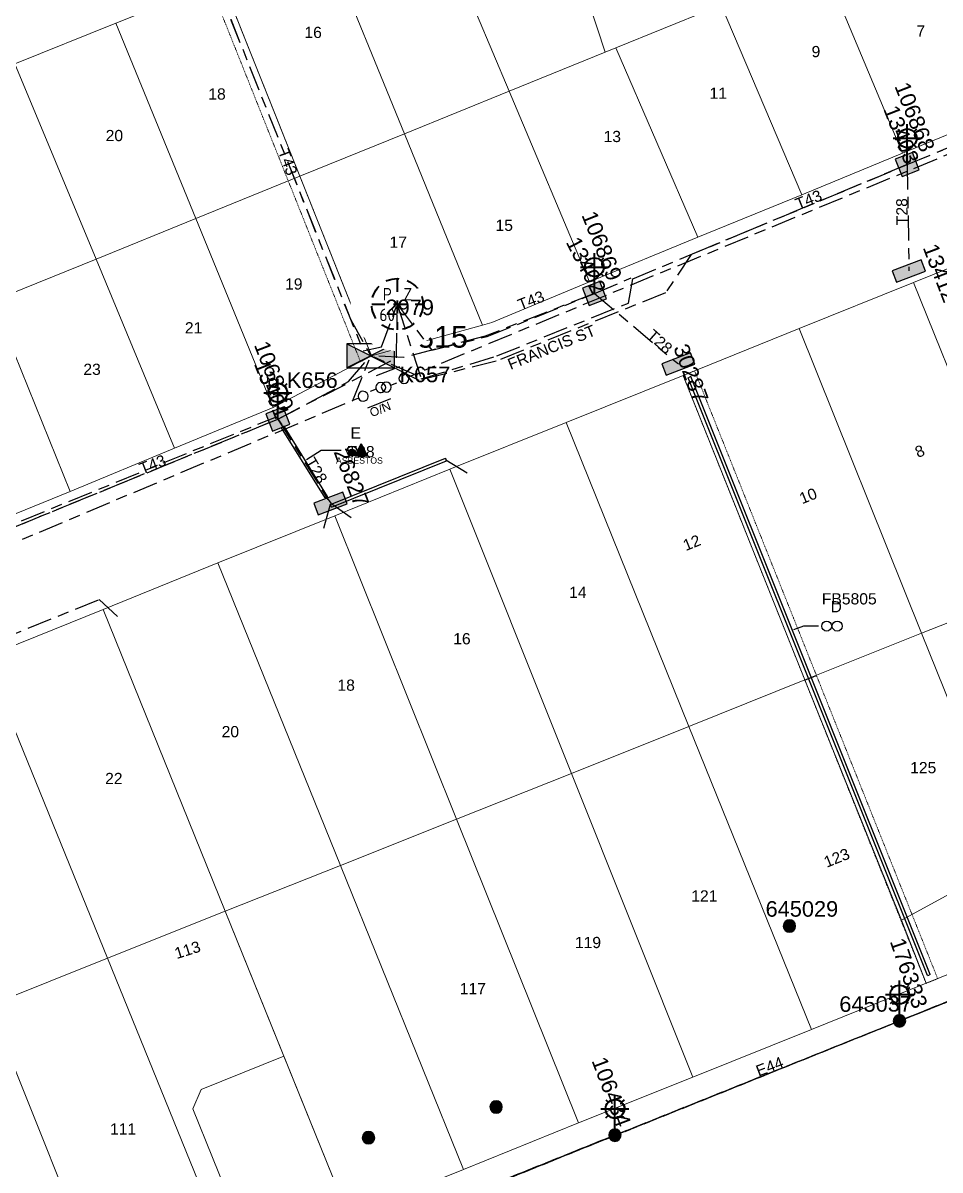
# Model space of a CAD drawing. Header units: metres. Extents: x 300457 to 302353, y 6232868 to 6234686.
# Drawn here: x 301667.5 to 301814.7, y 6233663 to 6233847.2 of the extents above; entities that cross this region are included whole.
import ezdxf
from ezdxf.enums import TextEntityAlignment as Align

# ---------------------------------------------------------------- set-up
doc = ezdxf.new("R2010")
doc.units = ezdxf.units.M
for name, pattern in [('Cable Exist OH', [1, 1, 0]), ('Cable Exist UG', [8.2, 4, -1.2, 1.8, -1.2]), ('Dash', [5, 3, -2]), ('HIDDEN', [0.375, 0.25, -0.125]), ('HIDDEN2', [0.1875, 0.125, -0.0625])]:
    doc.linetypes.add(name, pattern=pattern)
doc.layers.get('0').update_dxf_attribs({"color": 6})
for name, color, linetype, lineweight in [('Cadastre Buildings_SP_EXT', 9, 'Continuous', 5), ('Cadastre Land Parcels_SP_EXT', 9, 'Continuous', 5), ('Cadastre Other Property_SP_EXT', 9, 'HIDDEN', 5), ('Cadastre Roads_SP_EXT', 9, 'Continuous', 5)]:
    doc.layers.add(name, color=color, linetype=linetype, lineweight=lineweight)
for name, color, linetype in [('Duct_SP_EXT', 7, 'Continuous'), ('Equip_HV_EXT', 7, 'Continuous'), ('Equip_SL_EXT', 7, 'Continuous'), ('Equip_SP_SL_EXT', 7, 'Continuous'), ('Mains_HV_EXT', 7, 'Continuous'), ('Mains_LV_EXT', 7, 'Continuous'), ('Mains_SL_EXT', 7, 'Continuous'), ('Notes_SL_MISC', 7, 'Continuous'), ('OH_Details_SP_MISC', 7, 'Continuous'), ('Sub_SP_EXT', 7, 'Continuous'), ('SupportsOH_SP_TR_HV_LV_SL_EXT', 7, 'Continuous'), ('SupportsUG_SP_LV_EXT', 7, 'Continuous'), ('SupportsUG_SP_LV_SL_EXT', 7, 'Continuous'), ('Trench_SP_EXT', 7, 'Continuous')]:
    doc.layers.add(name, color=color, linetype=linetype)
doc.styles.add('COLUMN_LABEL', font='arial.ttf')
doc.styles.add('iecARIAL', font='arial.ttf', dxfattribs={"height": 2})
doc.styles.add('iecNAME', font='times.ttf')
doc.styles.add('IESYMBOL1', font='isocp.shx')
doc.styles.add('POLE_LABEL', font='arial.ttf')
doc.styles.add('SLCP_LABEL', font='arial.ttf', dxfattribs={"height": 3.5})
doc.styles.get("Standard").update_dxf_attribs({"font": 'arial.ttf'})
doc.styles.add('SWITCH_LABEL', font='arial.ttf', dxfattribs={"height": 2.5})

# ---------------------------------------------------------------- blocks, each defined once
blk = doc.blocks.new('SUB_PADMOUNT_EXT')
for points in [[(0, 0), (-3.84, 1.92), (-3.84, -1.92)], [(0, 0), (3.84, 1.92), (3.84, -1.92)]]:
    blk.add_hatch(color=256).paths.add_polyline_path(points)
for p, q in [((3.84, 1.92), (-3.84, -1.92)), ((-3.84, 1.92), (3.84, -1.92))]:
    blk.add_line(p, q)
blk.add_lwpolyline([(-3.84, -1.92), (3.84, -1.92), (3.84, 1.92), (-3.84, 1.92)], close=True)
for tag, height, flags, p in [('ASSET_NUM', 3.5, 8, (2, 2)), ('STREET_CODE', 0.2, 9, (1.5, 0)), ('CONSTRUCTED_VOLTAGE', 0.2, 9, (1.5, -0.2)), ('OPERATING_VOLTAGE', 0.2, 9, (1.5, -0.6)), ('ORIENTATION', 0.2, 9, (1.5, -0.8)), ('OWNED_BY', 0.2, 9, (1.5, -1)), ('OPERATED_BY', 0.2, 9, (1.5, -1.2)), ('SECONDARY_VOLTAGE', 0.2, 9, (1.5, -1.6)), ('STATE', 0.2, 9, (1.5, -1.8)), ('NO_PHASES', 0.2, 9, (1.5, -0.4)), ('MAINTAINED_BY', 0.2, 9, (1.5, -1.4)), ('SUBSTATION_TYPE', 0.2, 9, (1.5, -2.2)), ('STREETNAME', 0.2, 9, (1.5, -3)), ('SUBURB', 0.2, 9, (1.5, -3.2)), ('Z', 0.2, 1, (1.5, -3.6)), ('PARENT', 0.2, 9, (1.5, -2)), ('USAGE', 0.2, 9, (1.5, -2.4)), ('LEGEND', 0.2, 9, (1.5, -2.6)), ('LOCATION', 0.2, 9, (1.5, -2.8)), ('NOTES', 0.2, 9, (1.5, -3.4))]:
    blk.add_attdef(tag, text='', height=height, dxfattribs=dict(flags=flags)).set_placement(p, align=Align.MIDDLE_LEFT)
blk = doc.blocks.new('COLUMN_EXT')
blk.add_hatch(color=256).paths.add_polyline_path([(-1.49, 1.48), (-1.49, -1.49), (1.48, -1.49), (1.48, 1.48)])
blk.add_lwpolyline([(-1.49, -1.49), (1.48, -1.49), (1.48, 1.48), (-1.49, 1.48)], close=True)
for tag, height, style, flags, p in [('ASSET_NUM', 2.5, 'COLUMN_LABEL', 8, (2, 2)), ('STRUCTURE_PLANT_NUMBER', 0.2, 'POLE_LABEL', 9, (1.81, 0.03)), ('STREET_CODE', 0.2, 'COLUMN_LABEL', 9, (1.81, -0.2))]:
    blk.add_attdef(tag, text='', height=height, dxfattribs=dict(style=style, flags=flags)).set_placement(p, align=Align.MIDDLE_LEFT)
at = {"flags": 9}
for tag, p in [('COLUMN_TYPE', (1.81, -0.4)), ('OWNED_BY', (1.81, -0.6)), ('STATE', (1.81, -0.8)), ('USAGE', (1.81, -1)), ('STREETNAME', (1.81, -1.6)), ('SUBURB', (1.81, -1.8)), ('LEGEND', (1.81, -1.2)), ('LOCATION', (1.81, -1.4)), ('NOTES', (1.81, -2))]:
    blk.add_attdef(tag, text='', height=0.2, dxfattribs=at).set_placement(p, align=Align.MIDDLE_LEFT)
at = {"flags": 1}
blk.add_attdef('Z', (1.81, -2.35), '', height=0.2, dxfattribs=at)
blk = doc.blocks.new('PILLAR_EXT')
blk.add_hatch(color=256).paths.add_polyline_path([(-2.475, 0.99), (-2.475, -0.99), (2.475, -0.99), (2.475, 0.99)])
blk.add_lwpolyline([(-2.475, -0.99), (2.475, -0.99), (2.475, 0.99), (-2.475, 0.99)], close=True)
at = {"style": 'iecARIAL', "flags": 8}
blk.add_attdef('ASSET_NUM', (1.5, 3.5), '', height=2.5, dxfattribs=at)
for tag, p, flags in [('OWNED_BY', (0, -0.2), 9), ('STATE', (0, -0.4), 9), ('SUPPORT_TYPE', (0, -0.6), 9), ('STREETNAME', (0, -1.8), 9), ('SUBURB', (0, -2), 1), ('USAGE', (0, -0.8), 9), ('LEGEND', (0, -1), 9), ('LOCATION', (0, -1.2), 9), ('NOTES', (0, -1.4), 9), ('PARENT', (0, -1.6), 9)]:
    blk.add_attdef(tag, p, '', height=0.2, dxfattribs=dict(flags=flags))
blk = doc.blocks.new('DUCT_EXT')
blk.add_circle((0, 0.8), 0.8)
at = {"flags": 1}
blk.add_attdef('Z', (0, 0), '', height=0.2, dxfattribs=at)
at = {"flags": 9}
for tag, p in [('DUCT_CODE', (0, 0)), ('XSECT_TYPE', (0, -0.2)), ('STATE', (0, -0.6)), ('FB_REFERENCE', (0, -0.4)), ('NOTES', (0, -0.8))]:
    blk.add_attdef(tag, text='', height=0.2, dxfattribs=at).set_placement(p, align=Align.MIDDLE_LEFT)
blk = doc.blocks.new('SL_LANTERN_EXT')
at = {"lineweight": 40}
for p, q in [((-1.46, 5.68), (-1.06, 5.28)), ((0, 1.97), (0, 6.47)), ((1.46, 5.68), (1.06, 5.28)), ((-2.25, 4.22), (2.25, 4.22)), ((-1.46, 2.76), (-1.06, 3.16)), ((0, 0), (0, 2.72)), ((1.46, 2.76), (1.06, 3.16))]:
    blk.add_line(p, q, dxfattribs=at)
blk.add_circle((0, 4.22), 1.5, dxfattribs=at)
at = {"style": 'iecARIAL', "flags": 8}
blk.add_attdef('ASSET_NUM', (1.5, 1.5), '', height=2.5, dxfattribs=at)
for tag, p, height, flags in [('OPERATING_VOLTAGE', (0.98, -1.65), 0.2, 9), ('ORIENTATION', (0.98, -1.85), 0.2, 9), ('CONSTRUCTED_VOLTAGE', (0.98, -0.65), 0.2, 9), ('CONTROL_TYPE', (0.98, -0.85), 0.2, 9), ('LANTERN_PURPOSE', (0.98, -1.05), 0.2, 9), ('LANTERN_TYPE', (0.98, -1.25), 0.2, 9), ('NO_PHASES', (0.98, -1.45), 0.2, 9), ('LNUMBER', (2.18, -3.25), 2.5, 8), ('OWNED_BY', (0.98, -2.05), 0.2, 9), ('STATE', (0.98, -2.25), 0.2, 9), ('USAGE', (0.98, -2.45), 0.2, 9), ('CEXIST', (0.98, -2.65), 0.2, 9), ('CNEW', (0.98, -2.85), 0.2, 9), ('CNUMBER', (0.98, -3.05), 0.2, 9), ('CREMOVE', (0.98, -3.25), 0.2, 9), ('CREPLACE', (0.98, -3.45), 0.2, 9), ('LKINGHEIGHT', (0.98, -3.65), 0.2, 9), ('LBRACKET', (0.98, -3.85), 0.2, 9), ('LBRACKETVOCAB', (0.98, -4.05), 0.2, 9), ('LCATEGORY', (0.98, -4.25), 0.2, 9), ('LCHARGE1', (0.98, -4.45), 0.2, 9), ('LCHARGE1PERCENT', (0.98, -4.65), 0.2, 9), ('LCHARGE2', (0.98, -4.85), 0.2, 9), ('LCHARGE2PERCENT', (0.98, -5.05), 0.2, 9), ('LCHARGE3', (0.98, -5.25), 0.2, 9), ('LCHARGE3PERCENT', (0.98, -5.45), 0.2, 9), ('LEXIST', (0.98, -5.65), 0.2, 9), ('LLAMP', (0.98, -5.85), 0.2, 9), ('LLAMPVOCAB', (0.98, -6.05), 0.2, 9), ('LMAST', (0.98, -6.25), 0.2, 9), ('LMASTVOCAB', (0.98, -6.45), 0.2, 9), ('LNEW', (0.98, -6.65), 0.2, 9), ('LANTNUMBER', (0.98, -6.85), 0.2, 9), ('LOUTREACH', (0.98, -7.25), 0.2, 9), ('LOUTREACHVOCAB', (0.98, -7.45), 0.2, 9), ('STREETNAME', (0.98, -9.25), 0.2, 9), ('LRATECODE', (0.98, -7.65), 0.2, 9), ('LREMOVE', (0.98, -7.85), 0.2, 9), ('LREPLACE', (0.98, -8.05), 0.2, 9), ('LTYPE', (0.98, -8.25), 0.2, 9), ('LTYPEVOCAB', (0.98, -8.45), 0.2, 9), ('LEGEND', (0.98, -8.65), 0.2, 9), ('LOCATION', (0.98, -8.85), 0.2, 9), ('NOTES', (0.98, -9.05), 0.2, 9), ('SUBURB', (0.98, -9.45), 0.2, 1)]:
    blk.add_attdef(tag, p, '', height=height, dxfattribs=dict(flags=flags))
blk = doc.blocks.new('POLE_EXT')
blk.add_hatch(color=256).paths.add_polyline_path([(-1, 0, 1), (1, 0, 1)])
blk.add_lwpolyline([(-1, 0, 1), (1, 0, 1)], format="xyb", close=True)
for tag, height, flags, p in [('pNumber', 2.5, 8, (-17.84, 2.07)), ('OWNED_BY', 0.2, 9, (1.35, -0.4)), ('SPECIAL_USE', 0.2, 9, (1.35, -0.8)), ('STATE', 0.2, 9, (1.35, -1)), ('cLV', 0.2, 9, (1.35, -1.4)), ('hDepth', 0.2, 9, (1.35, -1.6)), ('hDia', 0.2, 9, (1.35, -1.8)), ('PARENT', 0.2, 9, (1.35, -0.6)), ('USAGE', 0.2, 9, (1.35, -1.2)), ('cHV', 0.2, 9, (1.35, -2)), ('cLinedev', 0.2, 9, (1.35, -3.4)), ('LBRACKET', 0.2, 9, (1.35, -2.2)), ('LExisting', 0.2, 9, (1.35, -2.4)), ('LANTNUMBER', 0.2, 9, (1.35, -2.6)), ('LOther', 0.2, 9, (1.35, -2.8)), ('LRemove', 0.2, 9, (1.35, -3)), ('LEGEND', 0.2, 9, (1.35, -3.2)), ('LOCATION', 0.2, 9, (1.35, -3.6)), ('pExisting', 0.2, 9, (1.35, -3.8)), ('pFooting', 0.2, 9, (1.35, -4.4)), ('pNew', 0.2, 9, (1.35, -4.6)), ('pRelocate', 0.2, 9, (1.35, -5)), ('pRemove', 0.2, 9, (1.35, -5.2)), ('pReplace', 0.2, 9, (1.35, -5.4)), ('pStay', 0.2, 9, (1.35, -5.6)), ('PFNUMBER', 0.2, 9, (1.35, -4)), ('NEWPFNUMBER', 0.2, 9, (1.35, -4.2)), ('pType', 0.2, 9, (1.35, -5.8)), ('cspan', 0.2, 9, (1.35, -6)), ('STREETNAME', 0.2, 9, (1.35, -6.2)), ('SUBURB', 0.2, 9, (1.35, -6.4)), ('OPERATED_BY', 0.2, 9, (1.36, -7.01)), ('NOTES', 0.2, 9, (1.35, -6.6)), ('MAINTAINED_BY', 0.2, 9, (1.36, -6.81))]:
    blk.add_attdef(tag, text='', height=height, dxfattribs=dict(flags=flags)).set_placement(p, align=Align.MIDDLE_LEFT)
at = {"style": 'POLE_LABEL'}
for tag, height, flags, p in [('ASSET_NUM', 2.5, 8, (2, 2)), ('STRUCTURE_PLANT_NUMBER', 0.2, 9, (1.35, 0.03)), ('STREET_CODE', 0.2, 9, (1.35, -0.2))]:
    blk.add_attdef(tag, text='', height=height, dxfattribs=dict(at, flags=flags)).set_placement(p, align=Align.MIDDLE_LEFT)
at = {"flags": 1}
blk.add_attdef('Z', (1.35, -7.33), '', height=0.2, dxfattribs=at)
blk = doc.blocks.new('WARNING_FEATURE_EXT')
h = blk.add_hatch(color=2)
h.dxf.hatch_style = 1
h.paths.add_polyline_path([(0, 1.99), (-0.99, 0), (1, 0)])
at = {"color": 18, "true_color": 0x000000}
blk.add_lwpolyline([(-0.99, 0), (0, 1.99), (1, 0)], close=True, dxfattribs=at)
at = {"color": 18, "true_color": 0x000000, "insert": (0, 0.87), "char_height": 1.5, "attachment_point": 5, "line_spacing_factor": 1.5, "style": 'iecNAME'}
blk.add_mtext_dynamic_manual_height_columns('!', width=1.5, gutter_width=4, heights=[0], dxfattribs=at)
at = {"color": 2, "flags": 1}
for tag, p in [('STATE', (1.19, 2.01)), ('HAZMAT_ID', (1.19, 0.72))]:
    blk.add_attdef(tag, p, '', height=0.8, dxfattribs=at)
at = {"color": 2}
blk.add_attdef('WARNING_TYPE', text='', height=1, dxfattribs=at).set_placement((-4.07, -1.22), (4.88, -1.22), align=Align.ALIGNED)
at = {"color": 2, "flags": 1}
blk.add_attdef('WARNING_DESC', text='', height=0.8, dxfattribs=at).set_placement((1.19, -0.56), align=Align.MIDDLE_CENTER)
blk = doc.blocks.new('SWG_HOLEC_SU_NO_EXT')
blk.add_line((1.8, -2), (5.8, -2))
for points in [[(1, 0), (0, 0)], [(6.6, 0), (7.6, 0)]]:
    blk.add_lwpolyline(points)
for points in [[(1.8, -0.8, 1), (1.8, 0.8, 1)], [(5.8, -0.8, 1), (5.8, 0.8, 1)]]:
    blk.add_lwpolyline(points, format="xyb", close=True)
at = {"insert": (5.31, -3.64), "char_height": 1.4, "width": 3.8863, "attachment_point": 1, "rotation": 180}
blk.add_mtext('{\\fArial|b0|i0|c0|p34;N/O}', dxfattribs=at)
at = {"style": 'SWITCH_LABEL', "flags": 8}
blk.add_attdef('ASSET_NUM', text='', height=2.5, rotation=179.9544, dxfattribs=at).set_placement((-2.4, 0), align=Align.MIDDLE_LEFT)
at = {"flags": 1}
blk.add_attdef('Z', (0, 0), '', height=0.2, dxfattribs=at)
at = {"flags": 9}
for tag, p in [('ACTUAL_STATUS', (0, -0.4)), ('CONSTRUCTED_VOLTAGE', (0, -0.6)), ('OPERATING_VOLTAGE', (0, -1)), ('ORIENTATION', (0, -1.2)), ('OWNED_BY', (0, -1.4)), ('STATE', (0, -1.8)), ('NO_PHASES', (0, -0.8)), ('PARENT', (0, -1.6)), ('SWITCH_TYPE', (0, -2)), ('STREETNAME', (0, -2.6)), ('SUBURB', (0, -2.8)), ('USAGE', (0, -2.2)), ('LOCATION', (0, -2.4)), ('NOTES', (0, -3))]:
    blk.add_attdef(tag, text='', height=0.2, dxfattribs=at).set_placement(p, align=Align.MIDDLE_LEFT)
at = {"style": 'SWITCH_LABEL', "flags": 9}
blk.add_attdef('STREET_CODE', text='', height=0.2, dxfattribs=at).set_placement((0, -0.2), align=Align.MIDDLE_LEFT)
blk = doc.blocks.new('SWG_HOLEC_SU_EXT')
blk.add_line((1.8, -2), (5.8, -2))
for points in [[(1, 0), (0, 0)], [(6.6, 0), (7.6, 0)]]:
    blk.add_lwpolyline(points)
for points in [[(1.8, -0.8, 1), (1.8, 0.8, 1)], [(5.8, -0.8, 1), (5.8, 0.8, 1)]]:
    blk.add_lwpolyline(points, format="xyb", close=True)
at = {"style": 'SWITCH_LABEL', "flags": 8}
blk.add_attdef('ASSET_NUM', text='', height=2.5, rotation=179.9544, dxfattribs=at).set_placement((-2.4, 0), align=Align.MIDDLE_LEFT)
at = {"flags": 1}
blk.add_attdef('Z', (0, 0), '', height=0.2, dxfattribs=at)
at = {"flags": 9}
for tag, p in [('ACTUAL_STATUS', (0, -0.4)), ('CONSTRUCTED_VOLTAGE', (0, -0.6)), ('OPERATING_VOLTAGE', (0, -1)), ('ORIENTATION', (0, -1.2)), ('OWNED_BY', (0, -1.4)), ('STATE', (0, -1.8)), ('NO_PHASES', (0, -0.8)), ('PARENT', (0, -1.6)), ('SWITCH_TYPE', (0, -2)), ('STREETNAME', (0, -2.6)), ('SUBURB', (0, -2.8)), ('USAGE', (0, -2.2)), ('LOCATION', (0, -2.4)), ('NOTES', (0, -3))]:
    blk.add_attdef(tag, text='', height=0.2, dxfattribs=at).set_placement(p, align=Align.MIDDLE_LEFT)
at = {"style": 'SWITCH_LABEL', "flags": 9}
blk.add_attdef('STREET_CODE', text='', height=0.2, dxfattribs=at).set_placement((0, -0.2), align=Align.MIDDLE_LEFT)
blk = doc.blocks.new('CABLE_LARGE_EXT')
h = blk.add_hatch(color=256)
edge = h.paths.add_edge_path()
edge.add_arc((0, 0.55), 0.55, 0, 360)
blk.add_circle((0, 0.55), 0.55)
at = {"flags": 1}
blk.add_attdef('Z', (0, 0), '', height=0.2, dxfattribs=at)
at = {"flags": 9}
for tag, p in [('COND_CODE', (0, 0)), ('STATE', (0, -0.4)), ('XSECT_SIZE', (0, -0.6)), ('FB_REFERENCE', (0, -0.2)), ('NOTES', (0, -0.8))]:
    blk.add_attdef(tag, text='', height=0.2, dxfattribs=at).set_placement(p, align=Align.MIDDLE_LEFT)
blk = doc.blocks.new('SLCP_ZELL_EXT')
blk.add_wipeout([(-0.24, 7.5), (-0.71, 7.47), (-1.17, 7.41), (-1.64, 7.32), (-2.09, 7.21), (-2.54, 7.06), (-2.98, 6.89), (-3.41, 6.69), (-3.82, 6.46), (-4.22, 6.21), (-4.6, 5.93), (-4.96, 5.63), (-5.31, 5.31), (-5.63, 4.96), (-5.93, 4.6), (-6.21, 4.22), (-6.46, 3.82), (-6.69, 3.41), (-6.89, 2.98), (-7.06, 2.54), (-7.21, 2.09), (-7.32, 1.64), (-7.41, 1.17), (-7.47, 0.71), (-7.5, 0.24), (-7.5, -0.24), (-7.47, -0.71), (-7.41, -1.17), (-7.32, -1.64), (-7.21, -2.09), (-7.06, -2.54), (-6.89, -2.98), (-6.69, -3.41), (-6.46, -3.82), (-6.21, -4.22), (-5.93, -4.6), (-5.63, -4.96), (-5.31, -5.31), (-4.96, -5.63), (-4.6, -5.93), (-4.22, -6.21), (-3.82, -6.46), (-3.41, -6.69), (-2.98, -6.89), (-2.54, -7.06), (-2.09, -7.21), (-1.64, -7.32), (-1.17, -7.41), (-0.71, -7.47), (-0.24, -7.5), (0.24, -7.5), (0.71, -7.47), (1.17, -7.41), (1.64, -7.32), (2.09, -7.21), (2.54, -7.06), (2.98, -6.89), (3.41, -6.69), (3.82, -6.46), (4.22, -6.21), (4.6, -5.93), (4.96, -5.63), (5.31, -5.31), (5.63, -4.96), (5.93, -4.6), (6.21, -4.22), (6.46, -3.82), (6.69, -3.41), (6.89, -2.98), (7.06, -2.54), (7.21, -2.09), (7.32, -1.64), (7.41, -1.17), (7.47, -0.71), (7.5, -0.24), (7.5, 0.24), (7.47, 0.71), (7.41, 1.17), (7.32, 1.64), (7.21, 2.09), (7.06, 2.54), (6.89, 2.98), (6.69, 3.41), (6.46, 3.82), (6.21, 4.22), (5.93, 4.6), (5.63, 4.96), (5.31, 5.31), (4.96, 5.63), (4.6, 5.93), (4.22, 6.21), (3.82, 6.46), (3.41, 6.69), (2.98, 6.89), (2.54, 7.06), (2.09, 7.21), (1.64, 7.32), (1.17, 7.41), (0.71, 7.47), (0.24, 7.5)])
at = {"linetype": 'Dash', "lineweight": 40, "ltscale": 0.7}
for p, q in [((0, 4.11), (0, -4.11)), ((-4.11, 0), (4.11, 0))]:
    blk.add_line(p, q, dxfattribs=at)
blk.add_circle((0, 0), 4.11, dxfattribs=at)
at = {"lineweight": 40, "style": 'IESYMBOL1'}
for s, p in [('P', (-1.6, 0)), ('Z', (1.7, 0)), ('60', (-1.61, -3.31))]:
    blk.add_text(s, height=2, dxfattribs=at).set_placement(p, align=Align.BOTTOM_CENTER)
at = {"style": 'SLCP_LABEL'}
for tag, height, flags, p in [('ASSET_NUM', 2.5, 8, (2, 2)), ('STREET_CODE', 0.2, 9, (0, -0.2))]:
    blk.add_attdef(tag, text='', height=height, dxfattribs=dict(at, flags=flags)).set_placement(p, align=Align.MIDDLE_LEFT)
at = {"flags": 1}
blk.add_attdef('Z', (0, 0), '', height=0.2, dxfattribs=at)
at = {"flags": 9}
for tag, p in [('CONSTRUCTED_VOLTAGE', (0, -0.4)), ('CONTROL_TYPE', (0, -0.6)), ('OPERATING_VOLTAGE', (0, -1)), ('ORIENTATION', (0, -1.2)), ('OWNED_BY', (0, -1.4)), ('NO_PHASES', (0, -0.8)), ('USAGE', (0, -1.6)), ('LOCATION', (0, -1.8)), ('STATE', (0, -2)), ('NOTES', (0, -2.2))]:
    blk.add_attdef(tag, text='', height=0.2, dxfattribs=at).set_placement(p, align=Align.MIDDLE_LEFT)

msp = doc.modelspace()

# ---------------------------------------------------------------- linework, layer by layer
at = {"layer": 'Cadastre Buildings_SP_EXT', "linetype": 'Continuous'}
for points in [[(301861.27, 6233805.63), (301853.91, 6233823.04), (301810.42, 6233805.49), (301830.22, 6233756.5), (301848.54, 6233763.79), (301867.57, 6233771.36), (301874.47, 6233774.13), (301868.1, 6233789.42), (301861.27, 6233805.63)], [(301738.19, 6233663.12), (301718.43, 6233711.93), (301699.94, 6233704.56), (301719.74, 6233655.66), (301738.19, 6233663.12)]]:
    msp.add_lwpolyline(points, close=True, dxfattribs=at)
at = {"layer": 'Cadastre Land Parcels_SP_EXT', "linetype": 'Continuous'}
for points in [[(301762.66, 6233843.19), (301777.94, 6233849.38), (301768.55, 6233881.92), (301750.38, 6233874.57), (301760.9, 6233842.45), (301762.66, 6233843.19)], [(301760.9, 6233842.45), (301750.38, 6233874.57), (301732.42, 6233867.32), (301745.53, 6233836.21), (301760.9, 6233842.45)], [(301745.53, 6233836.21), (301732.42, 6233867.32), (301715.94, 6233860.68), (301728.7, 6233829.37), (301745.53, 6233836.21)], [(301826.6, 6233833.65), (301812.4, 6233863.37), (301795.91, 6233856.66), (301808.65, 6233826.27), (301826.6, 6233833.65)], [(301728.7, 6233829.37), (301715.94, 6233860.68), (301707.33, 6233857.19), (301699.38, 6233853.97), (301711.92, 6233822.55), (301728.7, 6233829.37)], [(301808.65, 6233826.27), (301795.91, 6233856.66), (301793.74, 6233855.8), (301779.52, 6233850.03), (301792.47, 6233819.58), (301808.65, 6233826.27)], [(301711.92, 6233822.55), (301699.38, 6233853.97), (301682.41, 6233847.14), (301695.22, 6233815.77), (301711.92, 6233822.55)], [(301792.47, 6233819.58), (301779.52, 6233850.03), (301777.94, 6233849.38), (301762.66, 6233843.19), (301775.81, 6233812.75), (301792.47, 6233819.58)], [(301695.22, 6233815.77), (301682.41, 6233847.14), (301666.2, 6233840.6), (301679.21, 6233809.26), (301695.22, 6233815.77)], [(301775.81, 6233812.75), (301762.66, 6233843.19), (301760.9, 6233842.45), (301745.53, 6233836.21), (301758.43, 6233805.58), (301775.81, 6233812.75)], [(301679.21, 6233809.26), (301666.2, 6233840.6), (301659.22, 6233837.77), (301650.65, 6233834.31), (301661.04, 6233801.86), (301662.63, 6233802.53), (301679.21, 6233809.26)], [(301758.43, 6233805.58), (301745.53, 6233836.21), (301728.7, 6233829.37), (301741.23, 6233798.65), (301742.75, 6233799.09), (301758.43, 6233805.58)], [(301741.23, 6233798.65), (301728.7, 6233829.37), (301711.92, 6233822.55), (301723.43, 6233793.72), (301741.23, 6233798.65)], [(301723.43, 6233793.72), (301711.92, 6233822.55), (301695.22, 6233815.77), (301707.62, 6233785.41), (301723.43, 6233793.72)], [(301707.62, 6233785.41), (301695.22, 6233815.77), (301679.21, 6233809.26), (301691.82, 6233778.88), (301707.62, 6233785.41)], [(301691.82, 6233778.88), (301679.21, 6233809.26), (301662.63, 6233802.53), (301675.05, 6233771.97), (301691.82, 6233778.88)], [(301830.22, 6233756.5), (301810.42, 6233805.49), (301792.06, 6233798.1), (301811.71, 6233749.18), (301830.22, 6233756.5)], [(301675.05, 6233771.97), (301662.63, 6233802.53), (301661.04, 6233801.86), (301646.2, 6233795.84), (301658.85, 6233765.34), (301675.05, 6233771.97)], [(301811.71, 6233749.18), (301792.06, 6233798.1), (301773.43, 6233790.56), (301792.97, 6233741.69), (301811.71, 6233749.18)], [(301792.97, 6233741.69), (301773.43, 6233790.56), (301754.64, 6233783), (301774.38, 6233734.22), (301792.97, 6233741.69)], [(301774.38, 6233734.22), (301754.64, 6233783), (301736.01, 6233775.52), (301755.51, 6233726.7), (301774.38, 6233734.22)], [(301755.51, 6233726.7), (301736.01, 6233775.52), (301717.55, 6233768.06), (301737.09, 6233719.36), (301755.51, 6233726.7)], [(301737.09, 6233719.36), (301717.55, 6233768.06), (301698.78, 6233760.48), (301718.43, 6233711.93), (301737.09, 6233719.36)], [(301718.43, 6233711.93), (301698.78, 6233760.48), (301680.33, 6233753.02), (301699.94, 6233704.56), (301718.43, 6233711.93)], [(301844.46, 6233721.52), (301830.22, 6233756.5), (301811.71, 6233749.18), (301826.38, 6233712.89), (301844.46, 6233721.52)], [(301699.94, 6233704.56), (301680.33, 6233753.02), (301661.36, 6233745.34), (301681.04, 6233697.02), (301699.94, 6233704.56)], [(301826.38, 6233712.89), (301811.71, 6233749.18), (301792.97, 6233741.69), (301808.47, 6233703.12), (301826.38, 6233712.89)], [(301681.04, 6233697.02), (301661.36, 6233745.34), (301642.69, 6233737.79), (301662.05, 6233689.45), (301681.04, 6233697.02)], [(301808.47, 6233703.12), (301792.97, 6233741.69), (301774.38, 6233734.22), (301794.06, 6233685.6), (301812.47, 6233693.02), (301808.47, 6233703.12)], [(301794.06, 6233685.6), (301774.38, 6233734.22), (301755.51, 6233726.7), (301775, 6233677.95), (301794.06, 6233685.6)], [(301775, 6233677.95), (301755.51, 6233726.7), (301737.09, 6233719.36), (301756.67, 6233670.59), (301775, 6233677.95)], [(301756.67, 6233670.59), (301737.09, 6233719.36), (301718.43, 6233711.93), (301738.19, 6233663.12), (301756.67, 6233670.59)], [(301831.37, 6233700.6), (301826.38, 6233712.89), (301808.47, 6233703.12), (301812.47, 6233693.02), (301831.37, 6233700.6)], [(301704.24, 6233649.4), (301694.75, 6233672.83), (301696.09, 6233675.97), (301709.35, 6233681.32), (301699.94, 6233704.56), (301681.04, 6233697.02), (301700.97, 6233648.08), (301704.24, 6233649.4)], [(301700.97, 6233648.08), (301681.04, 6233697.02), (301662.05, 6233689.45), (301681.74, 6233640.29), (301700.97, 6233648.08)], [(301681.74, 6233640.29), (301662.05, 6233689.45), (301643.29, 6233681.97), (301663.06, 6233632.75), (301681.74, 6233640.29)], [(301719.74, 6233655.66), (301709.35, 6233681.32), (301696.09, 6233675.97), (301694.75, 6233672.83), (301704.24, 6233649.4), (301719.74, 6233655.66)]]:
    msp.add_lwpolyline(points, close=True, dxfattribs=at)
at = {"layer": 'Cadastre Other Property_SP_EXT', "linetype": 'HIDDEN2'}
for points in [[(301697.52, 6233853.23), (301721.65, 6233792.79), (301723.43, 6233793.73), (301699.38, 6233853.98), (301697.52, 6233853.23)], [(301773.43, 6233790.57), (301792.99, 6233741.65), (301794.85, 6233742.39), (301775.28, 6233791.32), (301773.43, 6233790.57)], [(301794.85, 6233742.38), (301792.99, 6233741.64), (301812.44, 6233692.99), (301814.3, 6233693.73), (301794.85, 6233742.38)]]:
    msp.add_lwpolyline(points, close=True, dxfattribs=at)
at = {"layer": 'Cadastre Roads_SP_EXT', "linetype": 'Continuous'}
msp.add_lwpolyline([(301707.33, 6233857.19), (301704.44, 6233867), (301701.64, 6233876.51), (301677.14, 6233866.53), (301653.41, 6233856.86), (301656.27, 6233847.47), (301659.22, 6233837.77), (301666.2, 6233840.6), (301682.41, 6233847.14), (301699.38, 6233853.97), (301707.33, 6233857.19)], close=True, dxfattribs=at)
for points in [[(301826.6, 6233833.65), (301808.65, 6233826.27), (301792.47, 6233819.58), (301775.81, 6233812.75), (301758.43, 6233805.58), (301742.75, 6233799.09), (301741.23, 6233798.65), (301723.43, 6233793.72), (301707.62, 6233785.41), (301691.82, 6233778.88), (301675.05, 6233771.97), (301658.85, 6233765.34)], [(301661.36, 6233745.34), (301680.33, 6233753.02), (301698.78, 6233760.48), (301717.55, 6233768.06), (301736.01, 6233775.52), (301754.64, 6233783), (301773.43, 6233790.56), (301792.06, 6233798.1), (301810.42, 6233805.49), (301853.91, 6233823.04)]]:
    msp.add_lwpolyline(points, dxfattribs=at)
at = {"layer": 'Duct_SP_EXT'}
for p, q in [((301774.26, 6233790.21), (301774.48, 6233790.3)), ((301812.66, 6233694.24), (301774.26, 6233790.21)), ((301774.7, 6233790.39), (301774.48, 6233790.3)), ((301813.1, 6233694.42), (301774.7, 6233790.39)), ((301708.98, 6233782.18), (301709.18, 6233782.3)), ((301715.96, 6233770.91), (301708.98, 6233782.18)), ((301709.39, 6233782.43), (301709.18, 6233782.3)), ((301716.37, 6233771.16), (301709.39, 6233782.43)), ((301716.83, 6233769.86), (301735.28, 6233777.31)), ((301717.01, 6233769.41), (301735.46, 6233776.87)), ((301735.28, 6233777.31), (301735.37, 6233777.09)), ((301735.46, 6233776.87), (301735.37, 6233777.09)), ((301715.96, 6233770.91), (301716.17, 6233771.03)), ((301716.37, 6233771.16), (301716.17, 6233771.03)), ((301716.83, 6233769.86), (301716.92, 6233769.64)), ((301717.01, 6233769.41), (301716.92, 6233769.64)), ((301812.66, 6233694.24), (301812.88, 6233694.33)), ((301813.1, 6233694.42), (301812.88, 6233694.33))]:
    msp.add_line(p, q, dxfattribs=at)
for points in [[(301718.56, 6233778.52), (301715.32, 6233778.52), (301713.01, 6233777.01)], [(301795.16, 6233750.31), (301792.77, 6233750.31), (301791.17, 6233749.72)]]:
    msp.add_lwpolyline(points, dxfattribs=at)
at = {"layer": 'Mains_HV_EXT', "linetype": 'Cable Exist UG'}
msp.add_lwpolyline([(301613.67, 6233729.72), (301609.69, 6233740.02), (301720.41, 6233786.57)], dxfattribs=at)
at = {"layer": 'Mains_LV_EXT', "linetype": 'Cable Exist UG'}
for points in [[(301809.41, 6233824.43), (301815.05, 6233826.75)], [(301809.41, 6233824.43), (301809.67, 6233807.35)], [(301759.2, 6233803.74), (301765.12, 6233806.26)], [(301759.2, 6233803.74), (301772.67, 6233792.42)], [(301708.38, 6233783.57), (301714.07, 6233786.55)], [(301665.35, 6233765.94), (301708.38, 6233783.57)], [(301708.38, 6233783.57), (301716.84, 6233770.02)]]:
    msp.add_lwpolyline(points, dxfattribs=at)
at = {"layer": 'Mains_LV_EXT', "linetype": 'Cable Exist OH'}
for points in [[(301808.17, 6233686.97), (301844, 6233701.3)], [(301762.49, 6233668.62), (301808.17, 6233686.97)], [(301715.48, 6233649.71), (301762.49, 6233668.62)]]:
    msp.add_lwpolyline(points, dxfattribs=at)
at = {"layer": 'Mains_SL_EXT', "linetype": 'Cable Exist UG'}
for points in [[(301809.41, 6233824.43), (301859.7, 6233845.13)], [(301659.82, 6233763.67), (301708.38, 6233783.57)]]:
    msp.add_lwpolyline(points, dxfattribs=at)
at = {"layer": 'Mains_SL_EXT', "linetype": 'Cable Exist OH'}
for points in [[(301808.17, 6233686.97), (301845.33, 6233702.09)], [(301762.49, 6233668.62), (301808.17, 6233686.97)]]:
    msp.add_lwpolyline(points, dxfattribs=at)
at = {"layer": 'Notes_SL_MISC', "linetype": 'Cable Exist OH'}
msp.add_lwpolyline([(301762.49, 6233668.62), (301715.48, 6233649.63)], dxfattribs=at)
at = {"layer": 'OH_Details_SP_MISC', "color": 7, "linetype": 'Continuous', "flags": 128}
msp.add_lwpolyline([(301668.19, 6233630.61), (301762.49, 6233668.62)], dxfattribs=at)
at = {"layer": 'Trench_SP_EXT', "linetype": 'Cable Exist UG'}
for points in [[(301659.64, 6233764.15), (301708.15, 6233783.94)], [(301708.15, 6233783.94), (301709.04, 6233782.63)], [(301735.35, 6233777.05), (301739.76, 6233774.36)], [(301716.97, 6233770.07), (301716.25, 6233771.03)], [(301716.8, 6233769.86), (301715.45, 6233765.14)], [(301716.88, 6233770.07), (301721, 6233767.21)], [(301660.72, 6233746.91), (301679.69, 6233754.59), (301683.25, 6233751.35)]]:
    msp.add_lwpolyline(points, dxfattribs=at)

# ---------------------------------------------------------------- block references
at = {"layer": 'Duct_SP_EXT'}
ref = msp.add_blockref('WARNING_FEATURE_EXT', (301721.79, 6233777.64), dxfattribs=at)
ref.add_attrib('WARNING_TYPE', 'ASBESTOS', (301717.72, 6233776.42), dxfattribs={"layer": '0', "color": 2, "height": 1})
for name, p in [('DUCT_EXT', (301720.29, 6233777.64)), ('CABLE_LARGE_EXT', (301720.29, 6233777.64)), ('DUCT_EXT', (301796.48, 6233749.54)), ('DUCT_EXT', (301798.17, 6233749.54))]:
    msp.add_blockref(name, p, dxfattribs=at)
at = {"layer": 'Equip_HV_EXT'}
ref = msp.add_blockref('SWG_HOLEC_SU_EXT', (301730.31, 6233790.74), dxfattribs=dict(at, rotation=201.2227179462094))
ref.add_attrib('ASSET_NUM', 'K657', dxfattribs={"layer": '0', "height": 2.5, "style": 'SWITCH_LABEL'}).set_placement((301727.91, 6233791.99), align=Align.TOP_LEFT)
ref = msp.add_blockref('SWG_HOLEC_SU_NO_EXT', (301720.41, 6233786.57), dxfattribs=dict(at, rotation=21.69072699274469))
ref.add_attrib('ASSET_NUM', 'K656', dxfattribs={"layer": '0', "height": 2.5, "style": 'SWITCH_LABEL'}).set_placement((301718.01, 6233787.82), align=Align.BOTTOM_RIGHT)
at = {"layer": 'Equip_SP_SL_EXT'}
ref = msp.add_blockref('SL_LANTERN_EXT', (301809.41, 6233824.43), dxfattribs=at)
ref.add_attrib('ASSET_NUM', '106868', dxfattribs={"layer": '0', "height": 2.5, "rotation": 291.6017, "style": 'iecARIAL'}).set_placement((301810.91, 6233825.93), align=Align.BOTTOM_RIGHT)
ref = msp.add_blockref('SL_LANTERN_EXT', (301759.2, 6233803.74), dxfattribs=at)
ref.add_attrib('ASSET_NUM', '106869', dxfattribs={"layer": '0', "height": 2.5, "rotation": 291.6997, "style": 'iecARIAL'}).set_placement((301760.7, 6233805.24), align=Align.BOTTOM_RIGHT)
ref = msp.add_blockref('SL_LANTERN_EXT', (301708.38, 6233783.57), dxfattribs=at)
ref.add_attrib('ASSET_NUM', '106870', dxfattribs={"layer": '0', "height": 2.5, "rotation": 291.0715, "style": 'iecARIAL'}).set_placement((301709.88, 6233785.07), align=Align.MIDDLE_RIGHT)
ref = msp.add_blockref('SL_LANTERN_EXT', (301808.17, 6233686.97), dxfattribs=at)
ref.add_attrib('ASSET_NUM', '176333', dxfattribs={"layer": '0', "height": 2.5, "rotation": 288.9714, "style": 'iecARIAL'}).set_placement((301809.67, 6233688.47), align=Align.BOTTOM_RIGHT)
ref = msp.add_blockref('SL_LANTERN_EXT', (301762.49, 6233668.62), dxfattribs=at)
ref.add_attrib('ASSET_NUM', '106434', dxfattribs={"layer": '0', "height": 2.5, "rotation": 290.6324, "style": 'iecARIAL'}).set_placement((301763.99, 6233670.13), align=Align.MIDDLE_RIGHT)
at = {"layer": 'Sub_SP_EXT'}
ref = msp.add_blockref('SUB_PADMOUNT_EXT', (301723.3, 6233793.74), dxfattribs=at)
ref.add_attrib('ASSET_NUM', '13315', dxfattribs={"layer": '0', "height": 3.5}).set_placement((301725.3, 6233793.99), align=Align.BOTTOM_LEFT)
at = {"layer": 'SupportsOH_SP_TR_HV_LV_SL_EXT'}
ref = msp.add_blockref('POLE_EXT', (301790.5, 6233702.19), dxfattribs=at)
ref.add_attrib('ASSET_NUM', '645029', dxfattribs={"layer": '0', "height": 2.5, "style": 'POLE_LABEL'}).set_placement((301792.5, 6233702.94), align=Align.BOTTOM_CENTER)
ref = msp.add_blockref('POLE_EXT', (301808.17, 6233686.97), dxfattribs=at)
ref.add_attrib('ASSET_NUM', '645037', dxfattribs={"layer": '0', "height": 2.5, "rotation": 0.3262, "style": 'POLE_LABEL'}).set_placement((301810.17, 6233687.72), align=Align.BOTTOM_RIGHT)
for p in [(301743.42, 6233673.15), (301722.95, 6233668.21), (301762.49, 6233668.62)]:
    msp.add_blockref('POLE_EXT', p, dxfattribs=at)
at = {"layer": 'SupportsUG_SP_LV_EXT'}
ref = msp.add_blockref('PILLAR_EXT', (301809.67, 6233807.35), dxfattribs=dict(at, rotation=20.86939654070872))
ref.add_attrib('ASSET_NUM', '13412', dxfattribs={"layer": '0', "height": 2.5, "rotation": 290.8268, "style": 'iecARIAL'}).set_placement((301811.17, 6233810.85), align=Align.BOTTOM_LEFT)
ref = msp.add_blockref('PILLAR_EXT', (301772.67, 6233792.42), dxfattribs=dict(at, rotation=20.9294206906748))
ref.add_attrib('ASSET_NUM', '30287', dxfattribs={"layer": '0', "height": 2.5, "rotation": 290.6495, "style": 'iecARIAL'}).set_placement((301774.17, 6233795.92), align=Align.TOP_LEFT)
ref = msp.add_blockref('PILLAR_EXT', (301716.84, 6233770.02), dxfattribs=dict(at, rotation=20.88740378569862))
ref.add_attrib('ASSET_NUM', '26827', dxfattribs={"layer": '0', "height": 2.5, "rotation": 290.8509, "style": 'iecARIAL'}).set_placement((301718.34, 6233773.52), align=Align.BOTTOM_CENTER)
at = {"layer": 'SupportsUG_SP_LV_SL_EXT'}
ref = msp.add_blockref('COLUMN_EXT', (301809.41, 6233824.43), dxfattribs=dict(at, rotation=201.2880442294226))
ref.add_attrib('ASSET_NUM', '13403', dxfattribs={"layer": '0', "height": 2.5, "rotation": 291.3243, "style": 'COLUMN_LABEL'}).set_placement((301811.41, 6233825.18), align=Align.TOP_RIGHT)
ref = msp.add_blockref('COLUMN_EXT', (301759.2, 6233803.74), dxfattribs=dict(at, rotation=201.2821418546757))
ref.add_attrib('ASSET_NUM', '13402', dxfattribs={"layer": '0', "height": 2.5, "rotation": 297.0947, "style": 'COLUMN_LABEL'}).set_placement((301761.2, 6233804.49), align=Align.TOP_RIGHT)
ref = msp.add_blockref('COLUMN_EXT', (301708.38, 6233783.57), dxfattribs=dict(at, rotation=201.2702370649329))
ref.add_attrib('ASSET_NUM', '13401', dxfattribs={"layer": '0', "height": 2.5, "rotation": 291.3316, "style": 'COLUMN_LABEL'}).set_placement((301710.38, 6233784.32), align=Align.TOP_RIGHT)

# ---------------------------------------------------------------- texts
at = {"layer": 'Cadastre Land Parcels_SP_EXT'}
for s, p in [('16', (301712.66, 6233844.75)), ('7', (301810.89, 6233844.99)), ('9', (301794.06, 6233841.67)), ('18', (301697.23, 6233834.86)), ('11', (301777.68, 6233834.99)), ('20', (301680.76, 6233828.19)), ('13', (301760.67, 6233828.04)), ('15', (301743.33, 6233813.78)), ('17', (301726.32, 6233811.07)), ('19', (301709.55, 6233804.36)), ('21', (301693.47, 6233797.33)), ('23', (301677.18, 6233790.66)), ('14', (301755.14, 6233754.86)), ('16', (301736.54, 6233747.41)), ('18', (301717.96, 6233739.96)), ('20', (301699.37, 6233732.5)), ('125', (301809.88, 6233726.72)), ('22', (301680.67, 6233724.98)), ('121', (301774.74, 6233706.12)), ('119', (301756.07, 6233698.65)), ('117', (301737.6, 6233691.25)), ('111', (301681.45, 6233668.71))]:
    msp.add_text(s, height=1.8, dxfattribs=at).set_placement(p)
for s, rotation, p in [('8', 21.914, (301811.1, 6233777.32)), ('10', 22.0406, (301792.54, 6233769.89)), ('12', 21.9245, (301773.86, 6233762.37)), ('123', 21.8852, (301796.47, 6233711.53)), ('113', 17.4612, (301692.16, 6233696.88))]:
    msp.add_text(s, height=1.8, rotation=rotation, dxfattribs=at).set_placement(p)
at = {"layer": 'Cadastre Roads_SP_EXT'}
msp.add_text('FRANCIS ST', height=1.8, rotation=22.1929, dxfattribs=at).set_placement((301745.74, 6233791.45))
at = {"layer": 'Duct_SP_EXT'}
for s, p in [('E', (301720.04, 6233780.44)), ('T28', (301719.59, 6233777.44)), ('FB5805', (301795.7, 6233753.82)), ('D', (301797.1, 6233752.55))]:
    msp.add_text(s, height=1.8, dxfattribs=at).set_placement(p)
at = {"layer": 'Mains_LV_EXT'}
for s, rotation, p in [('T43', 290.5991, (301708.39, 6233826.56)), ('T43', 21.6474, (301791.89, 6233817.17)), ('T28', 90.4773, (301809.47, 6233814.71)), ('T43', 21.3546, (301747.33, 6233800.99)), ('T28', 318.1309, (301767.49, 6233796.78)), ('T43', 21.2563, (301686.59, 6233774.68)), ('T28', 300.6303, (301712.69, 6233776.74)), ('E44', 20.8658, (301785.55, 6233678))]:
    msp.add_text(s, height=1.8, rotation=rotation, dxfattribs=at).set_placement(p)

# ---------------------------------------------------------------- next in the draw order: block references
at = {"layer": 'Equip_SL_EXT'}
ref = msp.add_blockref('SLCP_ZELL_EXT', (301727.56, 6233802.01), dxfattribs=at)
ref.add_attrib('ASSET_NUM', '2979', dxfattribs={"layer": '0', "height": 2.5, "style": 'SLCP_LABEL'}).set_placement((301729.56, 6233802.76), align=Align.TOP_CENTER)

# ---------------------------------------------------------------- next in the draw order: linework, layer by layer
at = {"layer": 'Mains_HV_EXT', "linetype": 'Cable Exist UG'}
for points in [[(301852.04, 6233925.86), (301878.82, 6233858.47), (301874.78, 6233850.3), (301730.31, 6233790.74)], [(301720.41, 6233786.57), (301723.3, 6233793.74)], [(301730.31, 6233790.74), (301723.3, 6233793.74)]]:
    msp.add_lwpolyline(points, dxfattribs=at)
at = {"layer": 'Mains_HV_EXT', "linetype": 'Cable Exist OH'}
msp.add_lwpolyline([(301668.19, 6233630.61), (301922.27, 6233732.89), (301941.09, 6233741.12), (301990.95, 6233761.03), (302024.56, 6233774.37), (302059.85, 6233788.47), (302104.43, 6233806.28), (302244.15, 6233862.19), (302285.41, 6233878.65)], dxfattribs=at)
at = {"layer": 'Mains_LV_EXT', "linetype": 'Cable Exist UG'}
for points in [[(301681.66, 6233849), (301697.78, 6233855.38), (301720.08, 6233799.5), (301723.3, 6233793.74)], [(301809.41, 6233824.43), (301774.75, 6233809.98), (301770.63, 6233803.85), (301743.44, 6233792.89), (301731.05, 6233789.76), (301723.3, 6233793.74)], [(301759.2, 6233803.74), (301741.65, 6233796.87), (301728.59, 6233793.44), (301723.3, 6233793.74)], [(301714.07, 6233786.55), (301719.75, 6233789.62), (301723.3, 6233793.74)]]:
    msp.add_lwpolyline(points, dxfattribs=at)
at = {"layer": 'Mains_SL_EXT', "linetype": 'Cable Exist UG'}
for points in [[(301677.9, 6233864.69), (301681.94, 6233849.2), (301697.78, 6233855.38), (301722.09, 6233794.52), (301725.03, 6233795.15), (301727.56, 6233802.01)], [(301727.56, 6233802.01), (301731.39, 6233790.02), (301743.52, 6233793.7), (301764.66, 6233802.2), (301765.35, 6233806.09), (301809.41, 6233824.43)], [(301727.56, 6233802.01), (301733.09, 6233794.62), (301742.01, 6233796.83), (301759.2, 6233803.74)], [(301708.38, 6233783.57), (301727.45, 6233793.38), (301727.56, 6233802.01)]]:
    msp.add_lwpolyline(points, dxfattribs=at)

doc.saveas('drawing.dxf')
